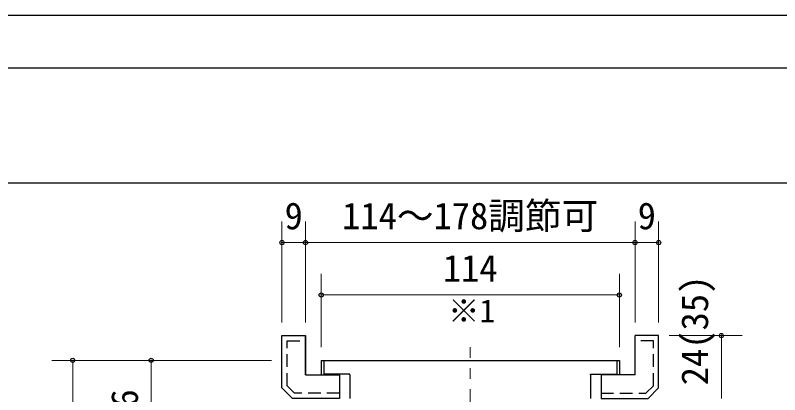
# Model space of a CAD drawing. Units: millimetres at full size; details may follow other scales. Extents: x -800 to 800, y -560 to 560.
# Drawn here: x -581.7 to -289.5, y 415.1 to 560 of the extents above; entities that cross this region are included whole.
import ezdxf
from ezdxf.enums import TextEntityAlignment as Align

# ---------------------------------------------------------------- set-up
doc = ezdxf.new("R2010")
doc.units = ezdxf.units.MM
doc.header["$LTSCALE"] = 4
doc.header["$PDMODE"] = 32
doc.header["$PDSIZE"] = 1.6
doc.linetypes.add('CHAIN1', pattern=[8, 5, -1, 1, -1])
doc.linetypes.add('DASHED1', pattern=[1.8, 1.2, -0.6])
doc.layers.add('0-0', color=7, linetype='Continuous', lineweight=25)
doc.layers.add('2-0', color=7, linetype='Continuous', lineweight=25)
doc.styles.add('ＭＳ ゴシック', font='')
doc.styles.get('ＭＳ ゴシック').set_extended_font_data('MS Gothic')

msp = doc.modelspace()

# ---------------------------------------------------------------- linework, layer by layer
at = {"layer": '0-0'}
for p, q in [((-780, 540), (152, 540)), ((-780, 496), (152, 496))]:
    msp.add_line(p, q, dxfattribs=at)
msp.add_lwpolyline([(-800, 560), (800, 560), (800, -560)], dxfattribs=at)
at = {"layer": '2-0', "color": 4, "lineweight": 9}
for p, q in [((-479.796, 481.203), (-479.796, 442.703)), ((-470.796, 481.203), (-470.796, 442.703)), ((-344.796, 481.203), (-344.796, 442.703)), ((-335.796, 481.203), (-335.796, 442.703)), ((-479.796, 473.203), (-470.796, 473.203)), ((-470.796, 473.203), (-344.796, 473.203)), ((-344.796, 473.203), (-335.796, 473.203)), ((-464.796, 461.203), (-464.796, 433.203)), ((-350.796, 461.203), (-350.796, 433.203)), ((-464.796, 453.203), (-350.796, 453.203)), ((-303.792, 437.702), (-331.792, 437.702)), ((-311.792, 413.703), (-311.792, 437.702)), ((-567.794, 428.203), (-529.794, 428.203)), ((-559.794, 28.203), (-559.794, 428.203)), ((-537.794, 428.203), (-483.795, 428.203)), ((-529.794, 392.202), (-529.794, 428.203))]:
    msp.add_line(p, q, dxfattribs=at)
at = {"layer": '2-0'}
for p, q in [((-479.796, 417.703), (-479.796, 437.703)), ((-479.796, 437.703), (-470.796, 437.703)), ((-470.796, 422.703), (-470.796, 437.703)), ((-344.796, 422.703), (-344.796, 437.703)), ((-335.796, 437.703), (-344.796, 437.703)), ((-344.796, 422.703), (-344.796, 437.703)), ((-335.796, 417.703), (-335.796, 437.703)), ((-464.796, 428.203), (-350.796, 428.203)), ((-464.796, 428.203), (-464.796, 422.703)), ((-463.796, 428.203), (-463.796, 423.003)), ((-463.796, 428.203), (-463.796, 423.003)), ((-351.796, 428.203), (-351.796, 423.003)), ((-351.796, 428.203), (-351.796, 423.003)), ((-350.796, 428.203), (-350.796, 422.703)), ((-464.796, 422.986), (-464.796, 422.703)), ((-453.796, 423.003), (-463.796, 423.003)), ((-453.796, 422.703), (-453.796, 423.003)), ((-453.796, 422.703), (-453.796, 413.703)), ((-361.796, 423.003), (-351.796, 423.003)), ((-361.796, 422.703), (-361.796, 423.003)), ((-361.796, 422.703), (-361.796, 413.703)), ((-475.796, 413.703), (-479.796, 417.703)), ((-339.796, 413.703), (-335.796, 417.703))]:
    msp.add_line(p, q, dxfattribs=at)
at = {"layer": '2-0', "linetype": 'DASHED1'}
for p, q in [((-477.796, 435.703), (-470.796, 435.703)), ((-477.796, 418.532), (-477.796, 435.703)), ((-474.967, 415.703), (-477.796, 418.532)), ((-457.796, 415.703), (-474.967, 415.703)), ((-357.796, 415.703), (-340.624, 415.703))]:
    msp.add_line(p, q, dxfattribs=at)
at = {"layer": '2-0', "color": 4, "linetype": 'CHAIN1', "lineweight": 9}
msp.add_line((-407.796, 173.203), (-407.796, 433.203), dxfattribs=at)
at = {"layer": '2-0'}
msp.add_lwpolyline([(-470.796, 422.703), (-457.796, 422.703), (-457.796, 413.703), (-475.796, 413.703), (-479.796, 417.703), (-479.796, 437.703), (-470.796, 437.703)], close=True, dxfattribs=at)
msp.add_lwpolyline([(-344.796, 422.703), (-357.796, 422.703), (-357.796, 413.703), (-339.796, 413.703), (-335.796, 417.703), (-335.796, 437.703), (-344.796, 437.703)], dxfattribs=at)
at = {"layer": '2-0', "linetype": 'DASHED1'}
msp.add_lwpolyline([(-340.624, 415.703), (-337.796, 418.532), (-337.796, 435.703), (-344.796, 435.703)], dxfattribs=at)
at = {"layer": '2-0', "color": 4}
for p in [(-479.796, 473.203), (-470.796, 473.203), (-344.796, 473.203), (-335.796, 473.203), (-464.796, 453.203), (-350.796, 453.203), (-311.792, 437.702), (-559.794, 428.203), (-529.794, 428.203)]:
    msp.add_point(p, dxfattribs=at)

# ---------------------------------------------------------------- texts
at = {"layer": '2-0', "style": 'ＭＳ ゴシック'}
for s, height, p in [('9', 10.26, (-478.796, 475.203)), ('114～178調節可', 10.26, (-456.796, 475.203)), ('9', 10.26, (-343.796, 475.203)), ('114', 10.26, (-418.296, 455.203)), ('※1', 8.798, (-416.281, 440.083))]:
    msp.add_text(s, height=height, dxfattribs=at).set_placement(p, align=Align.BOTTOM_LEFT)
for s, p in [('24(35)', (-313.792, 418.702)), ('36', (-531.794, 403.203))]:
    msp.add_text(s, height=10.26, rotation=90, dxfattribs=at).set_placement(p, align=Align.BOTTOM_LEFT)

doc.saveas('drawing.dxf')
